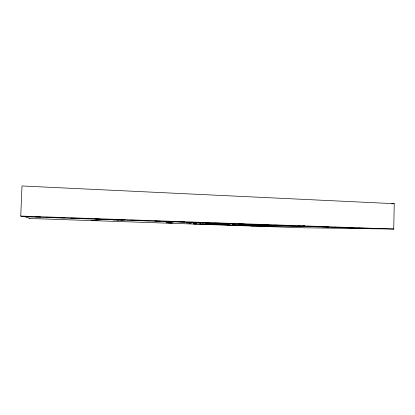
<?xml version="1.0" encoding="UTF-8"?>
<svg xmlns="http://www.w3.org/2000/svg" width="415" height="415" viewBox="0 0 415 415"><rect width="100%" height="100%" fill="white"/><g stroke="black" fill="none" stroke-linecap="round" stroke-linejoin="round"><path stroke-width="0.62" d="M393.731 229.023L394.25 203.687L21.985 185.977L20.75 216.054L22.503 216.646L373.733 228.779L393.731 229.023L20.75 216.054M373.733 228.779L301.352 227.731L29.683 218.472M245.727 224.64L249.493 224.588M211.956 223.348L211.889 223.69L211.889 223.348M212.127 223.353L212.06 223.695L212.013 223.353M264.231 225.952L261.108 225.885M261.128 225.859L264.697 225.993M269.382 225.781L273.521 225.947L270.279 225.822M205.352 223.669L208.589 223.778M245.327 224.582L245.81 224.645M240.415 224.442L245.53 224.614L242.718 224.546M168.806 222.756L166.093 222.694L171.219 222.845M188.457 222.881L186.402 222.814M198.982 222.834L200.907 222.912M261.32 225.449L262.565 225.506M245.763 224.634L245.094 224.66M226.886 224.24L227.96 224.24M227.814 224.256L227.436 224.287M227.871 224.863L229.013 224.878M228.006 224.847L228.987 224.852M208.19 223.535L207.215 223.54L208.351 223.519M195.558 223.727L196.378 223.727M245.908 224.634L245.312 224.608M303.925 226.227L303.396 226.196L304.703 226.237M114.587 219.857L114.862 219.862L108.263 219.551M117.819 219.909L118.099 219.914M118.519 219.872L113.451 219.727M121.45 219.971L121.678 219.924M122.103 219.981L122.389 219.986L115.666 219.732M91.383 220.624L105.182 219.353M391.667 203.843L394.25 203.687M242.941 224.598L241.597 224.536M268.552 225.859L266.762 225.781M210.405 223.607L213.782 223.747M193.8 223.804L196.43 223.789L193.063 223.789L240.856 225.407M206.644 223.716L210.592 223.721M211.904 223.654L210.753 223.623L211.24 223.669M195.408 223.768L196.399 223.768M220.598 224.017L223.156 224.027M241.987 224.489L243.979 224.582M211.78 224.302L212.667 224.292M211.738 224.323L212.807 224.328M216.718 224.302L223.991 224.308L205.3 223.669M226.725 224.276L227.98 224.287L207.884 223.555L208.273 223.566M256.797 224.557L256.045 224.562M235.258 224.889L232.276 224.821M233.251 224.868L240.892 224.889M243.761 225.392L244.814 225.397M240.295 225.387L244.938 225.423M256.532 225.418L262.602 225.485M256.185 225.392L259.396 225.35M259.251 225.495L240.28 224.868M262.306 225.49L262.041 225.48M265.911 225.578L264.5 225.537L265.74 225.589M250.79 226.019L304.216 226.351M309.351 226.383L310.819 226.393M241.592 224.52L245.53 224.624M245.483 224.665L245.664 224.655M187.409 222.86L190.2 222.928M266.809 225.822L264.485 225.719L264.92 225.755M266.809 225.817L268.552 225.843M167.463 222.746L169.455 222.782M169.86 222.788L171.872 222.829M200.03 222.891L203.314 222.974M270.928 225.848L271.939 225.91M168.495 222.715L173.148 222.834M268.157 225.853L267.322 225.833M263.022 225.968L262.664 225.936M244.689 224.878L244.326 224.878M264.744 225.578L265.128 225.589M244.196 225.412L243.688 225.397M191.315 222.98L189.287 222.855M199.164 222.845L200.948 222.938M304.683 226.18L303.583 226.206M244.617 224.65L242.936 224.598M212.34 224.323L212.241 224.323M28.204 216.599L24.324 216.464L29.911 218.539M35.327 216.848L40.499 217.024M46.973 217.253L52.793 217.45M59.267 217.678L64.439 217.854M70.913 218.083L76.734 218.28M83.208 218.508L88.385 218.684M94.853 218.913L100.031 219.089M106.453 219.317L112.32 219.514M118.732 219.743L124.604 219.94M131.01 220.168L136.245 220.344M142.641 220.573L148.529 220.77M154.914 220.998L160.164 221.174M166.545 221.397L172.453 221.6M178.824 221.823L184.737 222.025M190.454 222.227L196.373 222.43M202.733 222.653L208.662 222.855M214.363 223.057L220.822 223.28M226.637 223.483L232.582 223.685M238.267 223.887L244.871 224.11M250.546 224.313L256.506 224.51M262.176 224.712L268.79 224.935M274.455 225.138L280.913 225.361M286.085 225.542L292.715 225.765M298.359 225.968L304.356 226.17M310.638 226.393L316.427 226.595M322.175 226.792L328.644 227.015M334.345 227.213L340.757 227.436M346.006 227.617L352.439 227.84M358.207 228.043L364.676 228.266M370.445 228.468L374.735 228.613M249.249 224.743L249.654 224.754L249.083 224.686M219.992 223.898L223.363 224.007M244.145 224.878L265.097 225.589M218.747 224.344L215.624 224.214L218.705 224.323M232.229 224.785L235.305 224.909M224.738 224.577L225.511 224.593M226.025 224.603L225.262 224.588M226.725 224.645L227.498 224.66M228.011 224.671L227.249 224.655M264.91 225.755L265.766 225.786M244.923 224.619L245.358 224.634M264.915 225.75L265.294 225.765M114.125 219.732L118.742 219.924M189.245 222.881L191.476 222.974M202.432 222.928L204.388 223.016M303.925 226.04L303.484 226.019L304.548 226.056L304.107 226.035M304.065 226.118L304.584 226.144M248.865 224.385L248.948 224.733L248.865 224.385M210.789 224.23L213.787 224.375L210.789 224.23M226.953 224.78L229.91 224.925L226.948 224.806M245.473 224.863L244.17 224.831L245.483 224.868M266.28 225.802L265.761 225.781L266.28 225.807"/></g></svg>
